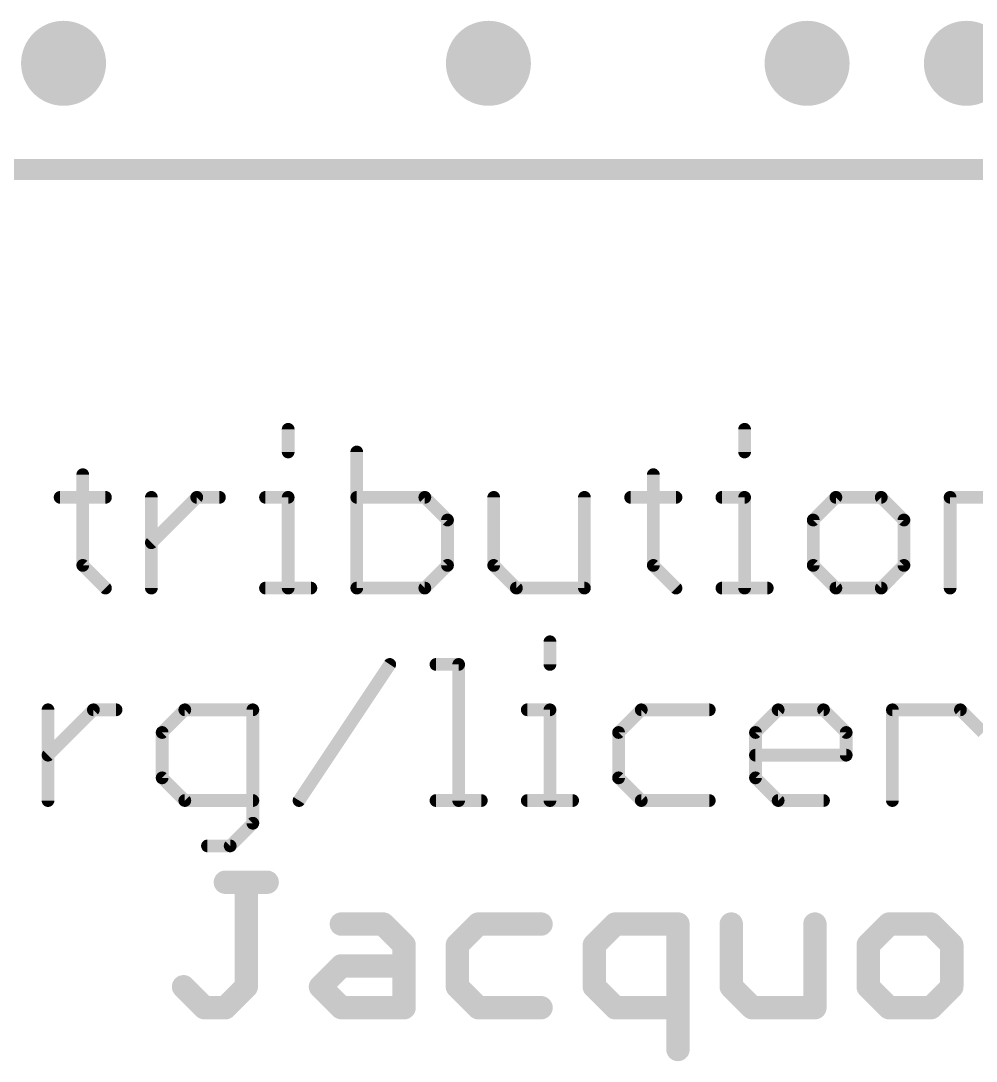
# Model space of a CAD drawing. Extents: x 0 to 108, y -11 to 121.
# Drawn here: x 59.81 to 71.24, y -10.66 to 1.78 of the extents above; entities that cross this region are included whole.
import ezdxf

# ---------------------------------------------------------------- set-up
doc = ezdxf.new("R2010")
doc.units = 0
for name, color, linetype in [('1', 12, 'CONTINUOUS'), ('18', 110, 'CONTINUOUS'), ('20', 53, 'CONTINUOUS'), ('51', 53, 'CONTINUOUS')]:
    doc.layers.add(name, color=color, linetype=linetype)

# ---------------------------------------------------------------- blocks, each defined once
blk = doc.blocks.new('ROUNDV')
at = {"const_width": 0.5}
blk.add_lwpolyline([(0, -0.25, 1), (0, 0.25, 1), (0, -0.25)], format="xyb", dxfattribs=at)

msp = doc.modelspace()

# ---------------------------------------------------------------- linework, layer by layer
at = {"layer": '1', "const_width": 0.254}
msp.add_lwpolyline([(53.34, 0), (85.09, 0)], dxfattribs=at)
at = {"layer": '20', "const_width": 0.2032}
msp.add_lwpolyline([(55.1361, 0), (76.944, 0)], dxfattribs=at)
at = {"layer": '51'}
for points, const_width in [([(63.0107, -3.1056), (63.0107, -3.3768)], 0.1524), ([(68.4679, -3.1056), (68.4679, -3.3768)], 0.1524), ([(63.831, -3.3768), (63.831, -5.0038)], 0.1524), ([(60.555, -3.648), (60.555, -4.7326)], 0.1524), ([(67.3765, -3.648), (67.3765, -4.7326)], 0.1524), ([(60.2838, -3.9191), (60.8262, -3.9191)], 0.1524), ([(61.3753, -5.0038), (61.3753, -3.9191)], 0.1524), ([(61.3753, -4.4615), (61.9176, -3.9191)], 0.1524), ([(61.9176, -3.9191), (62.1888, -3.9191)], 0.1524), ([(62.7396, -3.9191), (63.0107, -3.9191)], 0.1524), ([(63.0107, -3.9191), (63.0107, -5.0038)], 0.1524), ([(64.6445, -3.9191), (63.831, -3.9191)], 0.1524), ([(64.9157, -4.1903), (64.6445, -3.9191)], 0.1524), ([(65.4682, -3.9191), (65.4682, -4.7326)], 0.1524), ([(66.5528, -5.0038), (66.5528, -3.9191)], 0.1524), ([(67.1053, -3.9191), (67.6476, -3.9191)], 0.1524), ([(68.1967, -3.9191), (68.4679, -3.9191)], 0.1524), ([(68.4679, -3.9191), (68.4679, -5.0038)], 0.1524), ([(69.5593, -3.9191), (69.2882, -4.1903)], 0.1524), ([(70.1017, -3.9191), (69.5593, -3.9191)], 0.1524), ([(70.3728, -4.1903), (70.1017, -3.9191)], 0.1524), ([(70.9253, -5.0038), (70.9253, -3.9191)], 0.1524), ([(70.9253, -3.9191), (71.7388, -3.9191)], 0.1524), ([(64.9157, -4.7326), (64.9157, -4.1903)], 0.1524), ([(69.2882, -4.1903), (69.2882, -4.7326)], 0.1524), ([(70.3728, -4.7326), (70.3728, -4.1903)], 0.1524), ([(60.555, -4.7326), (60.8262, -5.0038)], 0.1524), ([(64.6445, -5.0038), (64.9157, -4.7326)], 0.1524), ([(65.4682, -4.7326), (65.7393, -5.0038)], 0.1524), ([(67.3765, -4.7326), (67.6476, -5.0038)], 0.1524), ([(69.2882, -4.7326), (69.5593, -5.0038)], 0.1524), ([(70.1017, -5.0038), (70.3728, -4.7326)], 0.1524), ([(62.7396, -5.0038), (63.2819, -5.0038)], 0.1524), ([(63.831, -5.0038), (64.6445, -5.0038)], 0.1524), ([(65.7393, -5.0038), (66.5528, -5.0038)], 0.1524), ([(68.1967, -5.0038), (68.7391, -5.0038)], 0.1524), ([(69.5593, -5.0038), (70.1017, -5.0038)], 0.1524), ([(66.1406, -5.6456), (66.1406, -5.9168)], 0.1524), ([(63.1408, -7.5438), (64.2255, -5.9168)], 0.1524), ([(64.778, -5.9168), (65.0491, -5.9168)], 0.1524), ([(65.0491, -5.9168), (65.0491, -7.5438)], 0.1524), ([(60.1394, -7.5438), (60.1394, -6.4591)], 0.1524), ([(60.1394, -7.0015), (60.6817, -6.4591)], 0.1524), ([(60.6817, -6.4591), (60.9529, -6.4591)], 0.1524), ([(61.7748, -6.4591), (61.5037, -6.7303)], 0.1524), ([(62.5883, -6.4591), (61.7748, -6.4591)], 0.1524), ([(62.5883, -7.815), (62.5883, -6.4591)], 0.1524), ([(65.8694, -6.4591), (66.1406, -6.4591)], 0.1524), ([(66.1406, -6.4591), (66.1406, -7.5438)], 0.1524), ([(67.232, -6.4591), (66.9609, -6.7303)], 0.1524), ([(68.0455, -6.4591), (67.232, -6.4591)], 0.1524), ([(68.598, -6.7303), (68.8692, -6.4591)], 0.1524), ([(68.8692, -6.4591), (69.4115, -6.4591)], 0.1524), ([(69.4115, -6.4591), (69.6827, -6.7303)], 0.1524), ([(70.2352, -7.5438), (70.2352, -6.4591)], 0.1524), ([(70.2352, -6.4591), (71.0487, -6.4591)], 0.1524), ([(71.0487, -6.4591), (71.3198, -6.7303)], 0.1524), ([(61.5037, -6.7303), (61.5037, -7.2726)], 0.1524), ([(66.9609, -6.7303), (66.9609, -7.2726)], 0.1524), ([(68.598, -7.2726), (68.598, -6.7303)], 0.1524), ([(69.6827, -6.7303), (69.6827, -7.0015)], 0.1524), ([(69.6827, -7.0015), (68.598, -7.0015)], 0.1524), ([(61.5037, -7.2726), (61.7748, -7.5438)], 0.1524), ([(66.9609, -7.2726), (67.232, -7.5438)], 0.1524), ([(68.8692, -7.5438), (68.598, -7.2726)], 0.1524), ([(61.7748, -7.5438), (62.5883, -7.5438)], 0.1524), ([(64.778, -7.5438), (65.3203, -7.5438)], 0.1524), ([(65.8694, -7.5438), (66.4117, -7.5438)], 0.1524), ([(67.232, -7.5438), (68.0455, -7.5438)], 0.1524), ([(69.4115, -7.5438), (68.8692, -7.5438)], 0.1524), ([(62.3172, -8.0861), (62.5883, -7.815)], 0.1524), ([(62.046, -8.0861), (62.3172, -8.0861)], 0.1524), ([(62.2597, -8.5204), (62.7597, -8.5204)], 0.2794), ([(62.5097, -9.7703), (62.5097, -8.5204)], 0.2794), ([(63.6469, -9.0204), (64.1469, -9.0204)], 0.2794), ([(64.1469, -9.0204), (64.3969, -9.2704)], 0.2794), ([(65.2841, -9.0204), (65.0341, -9.2704)], 0.2794), ([(66.034, -9.0204), (65.2841, -9.0204)], 0.2794), ([(66.9212, -9.0204), (66.6712, -9.2704)], 0.2794), ([(67.6712, -9.0204), (66.9212, -9.0204)], 0.2794), ([(67.6712, -10.5203), (67.6712, -9.0204)], 0.2794), ([(68.3084, -9.0204), (68.3084, -9.7703)], 0.2794), ([(69.3083, -10.0203), (69.3083, -9.0204)], 0.2794), ([(70.1955, -9.0204), (69.9456, -9.2704)], 0.2794), ([(70.6955, -9.0204), (70.1955, -9.0204)], 0.2794), ([(70.9455, -9.2704), (70.6955, -9.0204)], 0.2794), ([(64.3969, -9.2704), (64.3969, -10.0203)], 0.2794), ([(65.0341, -9.2704), (65.0341, -9.7703)], 0.2794), ([(66.6712, -9.2704), (66.6712, -9.7703)], 0.2794), ([(69.9456, -9.2704), (69.9456, -9.7703)], 0.2794), ([(70.9455, -9.7703), (70.9455, -9.2704)], 0.2794), ([(63.3969, -9.7703), (63.6469, -9.5203)], 0.2794), ([(63.6469, -9.5203), (64.3969, -9.5203)], 0.2794), ([(61.7598, -9.7703), (62.0098, -10.0203)], 0.2794), ([(62.2597, -10.0203), (62.5097, -9.7703)], 0.2794), ([(63.6469, -10.0203), (63.3969, -9.7703)], 0.2794), ([(65.0341, -9.7703), (65.2841, -10.0203)], 0.2794), ([(66.6712, -9.7703), (66.9212, -10.0203)], 0.2794), ([(68.3084, -9.7703), (68.5584, -10.0203)], 0.2794), ([(69.9456, -9.7703), (70.1955, -10.0203)], 0.2794), ([(70.6955, -10.0203), (70.9455, -9.7703)], 0.2794), ([(62.0098, -10.0203), (62.2597, -10.0203)], 0.2794), ([(64.3969, -10.0203), (63.6469, -10.0203)], 0.2794), ([(65.2841, -10.0203), (66.034, -10.0203)], 0.2794), ([(66.9212, -10.0203), (67.6712, -10.0203)], 0.2794), ([(68.5584, -10.0203), (69.3083, -10.0203)], 0.2794), ([(70.1955, -10.0203), (70.6955, -10.0203)], 0.2794)]:
    msp.add_lwpolyline(points, dxfattribs=dict(at, const_width=const_width))
for points, const_width in [([(63.0488, -3.1056, 1), (62.9726, -3.1056)], 0.0762), ([(68.506, -3.1056, 1), (68.4298, -3.1056)], 0.0762), ([(62.9726, -3.3768, 1), (63.0488, -3.3768)], 0.0762), ([(63.8691, -3.3768, 1), (63.7929, -3.3768)], 0.0762), ([(68.4298, -3.3768, 1), (68.506, -3.3768)], 0.0762), ([(60.5931, -3.648, 1), (60.5169, -3.648)], 0.0762), ([(67.4146, -3.648, 1), (67.3384, -3.648)], 0.0762), ([(60.2838, -3.881, 1), (60.2838, -3.9572)], 0.0762), ([(60.8262, -3.9572, 1), (60.8262, -3.881)], 0.0762), ([(61.4134, -3.9191, 1), (61.3372, -3.9191)], 0.0762), ([(61.9176, -3.881, 1), (61.9176, -3.9572)], 0.0762), ([(61.9445, -3.9461, 1), (61.8906, -3.8922)], 0.0762), ([(62.1888, -3.9572, 1), (62.1888, -3.881)], 0.0762), ([(62.7396, -3.881, 1), (62.7396, -3.9572)], 0.0762), ([(63.0488, -3.9191, 1), (62.9726, -3.9191)], 0.0762), ([(63.0107, -3.9572, 1), (63.0107, -3.881)], 0.0762), ([(63.831, -3.881, 1), (63.831, -3.9572)], 0.0762), ([(64.6714, -3.8922, 1), (64.6175, -3.9461)], 0.0762), ([(64.6445, -3.9572, 1), (64.6445, -3.881)], 0.0762), ([(65.5063, -3.9191, 1), (65.4301, -3.9191)], 0.0762), ([(66.5909, -3.9191, 1), (66.5147, -3.9191)], 0.0762), ([(67.1053, -3.881, 1), (67.1053, -3.9572)], 0.0762), ([(67.6476, -3.9572, 1), (67.6476, -3.881)], 0.0762), ([(68.1967, -3.881, 1), (68.1967, -3.9572)], 0.0762), ([(68.506, -3.9191, 1), (68.4298, -3.9191)], 0.0762), ([(68.4679, -3.9572, 1), (68.4679, -3.881)], 0.0762), ([(69.5593, -3.881, 1), (69.5593, -3.9572)], 0.0762), ([(69.5863, -3.9461, 1), (69.5324, -3.8922)], 0.0762), ([(70.1286, -3.8922, 1), (70.0747, -3.9461)], 0.0762), ([(70.1017, -3.9572, 1), (70.1017, -3.881)], 0.0762), ([(70.9634, -3.9191, 1), (70.8872, -3.9191)], 0.0762), ([(70.9253, -3.881, 1), (70.9253, -3.9572)], 0.0762), ([(64.9538, -4.1903, 1), (64.8776, -4.1903)], 0.0762), ([(64.8887, -4.2172, 1), (64.9426, -4.1634)], 0.0762), ([(69.3263, -4.1903, 1), (69.2501, -4.1903)], 0.0762), ([(69.2612, -4.1634, 1), (69.3151, -4.2172)], 0.0762), ([(70.4109, -4.1903, 1), (70.3347, -4.1903)], 0.0762), ([(70.3459, -4.2172, 1), (70.3998, -4.1634)], 0.0762), ([(61.3483, -4.4345, 1), (61.4022, -4.4884)], 0.0762), ([(60.5819, -4.7057, 1), (60.528, -4.7596)], 0.0762), ([(60.5169, -4.7326, 1), (60.5931, -4.7326)], 0.0762), ([(64.8776, -4.7326, 1), (64.9538, -4.7326)], 0.0762), ([(64.9426, -4.7596, 1), (64.8887, -4.7057)], 0.0762), ([(65.4951, -4.7057, 1), (65.4412, -4.7596)], 0.0762), ([(65.4301, -4.7326, 1), (65.5063, -4.7326)], 0.0762), ([(67.4034, -4.7057, 1), (67.3495, -4.7596)], 0.0762), ([(67.3384, -4.7326, 1), (67.4146, -4.7326)], 0.0762), ([(69.3151, -4.7057, 1), (69.2612, -4.7596)], 0.0762), ([(69.2501, -4.7326, 1), (69.3263, -4.7326)], 0.0762), ([(70.3347, -4.7326, 1), (70.4109, -4.7326)], 0.0762), ([(70.3998, -4.7596, 1), (70.3459, -4.7057)], 0.0762), ([(60.7992, -5.0307, 1), (60.8531, -4.9769)], 0.0762), ([(61.3372, -5.0038, 1), (61.4134, -5.0038)], 0.0762), ([(62.7396, -4.9657, 1), (62.7396, -5.0419)], 0.0762), ([(62.9726, -5.0038, 1), (63.0488, -5.0038)], 0.0762), ([(63.2819, -5.0419, 1), (63.2819, -4.9657)], 0.0762), ([(63.831, -4.9657, 1), (63.831, -5.0419)], 0.0762), ([(63.7929, -5.0038, 1), (63.8691, -5.0038)], 0.0762), ([(64.6176, -4.9769, 1), (64.6714, -5.0307)], 0.0762), ([(64.6445, -5.0419, 1), (64.6445, -4.9657)], 0.0762), ([(65.7393, -4.9657, 1), (65.7393, -5.0419)], 0.0762), ([(65.7124, -5.0307, 1), (65.7663, -4.9769)], 0.0762), ([(66.5147, -5.0038, 1), (66.5909, -5.0038)], 0.0762), ([(66.5528, -5.0419, 1), (66.5528, -4.9657)], 0.0762), ([(67.6207, -5.0307, 1), (67.6746, -4.9769)], 0.0762), ([(68.1967, -4.9657, 1), (68.1967, -5.0419)], 0.0762), ([(68.4298, -5.0038, 1), (68.506, -5.0038)], 0.0762), ([(68.7391, -5.0419, 1), (68.7391, -4.9657)], 0.0762), ([(69.5593, -4.9657, 1), (69.5593, -5.0419)], 0.0762), ([(69.5324, -5.0307, 1), (69.5863, -4.9769)], 0.0762), ([(70.0747, -4.9769, 1), (70.1286, -5.0307)], 0.0762), ([(70.1017, -5.0419, 1), (70.1017, -4.9657)], 0.0762), ([(70.8872, -5.0038, 1), (70.9634, -5.0038)], 0.0762), ([(66.1787, -5.6456, 1), (66.1025, -5.6456)], 0.0762), ([(64.2572, -5.9379, 1), (64.1938, -5.8957)], 0.0762), ([(64.778, -5.8787, 1), (64.778, -5.9549)], 0.0762), ([(65.0872, -5.9168, 1), (65.011, -5.9168)], 0.0762), ([(65.0491, -5.9549, 1), (65.0491, -5.8787)], 0.0762), ([(66.1025, -5.9168, 1), (66.1787, -5.9168)], 0.0762), ([(60.1775, -6.4591, 1), (60.1013, -6.4591)], 0.0762), ([(60.6817, -6.421, 1), (60.6817, -6.4972)], 0.0762), ([(60.7086, -6.4861, 1), (60.6548, -6.4322)], 0.0762), ([(60.9529, -6.4972, 1), (60.9529, -6.421)], 0.0762), ([(61.7748, -6.421, 1), (61.7748, -6.4972)], 0.0762), ([(61.8018, -6.4861, 1), (61.7479, -6.4322)], 0.0762), ([(62.6264, -6.4591, 1), (62.5502, -6.4591)], 0.0762), ([(62.5883, -6.4972, 1), (62.5883, -6.421)], 0.0762), ([(65.8694, -6.421, 1), (65.8694, -6.4972)], 0.0762), ([(66.1787, -6.4591, 1), (66.1025, -6.4591)], 0.0762), ([(66.1406, -6.4972, 1), (66.1406, -6.421)], 0.0762), ([(67.232, -6.421, 1), (67.232, -6.4972)], 0.0762), ([(67.259, -6.4861, 1), (67.2051, -6.4322)], 0.0762), ([(68.0455, -6.4972, 1), (68.0455, -6.421)], 0.0762), ([(68.8692, -6.421, 1), (68.8692, -6.4972)], 0.0762), ([(68.8961, -6.4861, 1), (68.8422, -6.4322)], 0.0762), ([(69.4384, -6.4322, 1), (69.3846, -6.4861)], 0.0762), ([(69.4115, -6.4972, 1), (69.4115, -6.421)], 0.0762), ([(70.2733, -6.4591, 1), (70.1971, -6.4591)], 0.0762), ([(70.2352, -6.421, 1), (70.2352, -6.4972)], 0.0762), ([(71.0756, -6.4322, 1), (71.0217, -6.4861)], 0.0762), ([(71.0487, -6.4972, 1), (71.0487, -6.421)], 0.0762), ([(61.5418, -6.7303, 1), (61.4656, -6.7303)], 0.0762), ([(61.4767, -6.7034, 1), (61.5306, -6.7572)], 0.0762), ([(66.999, -6.7303, 1), (66.9228, -6.7303)], 0.0762), ([(66.9339, -6.7034, 1), (66.9878, -6.7572)], 0.0762), ([(68.6361, -6.7303, 1), (68.5599, -6.7303)], 0.0762), ([(68.5711, -6.7034, 1), (68.625, -6.7572)], 0.0762), ([(69.7208, -6.7303, 1), (69.6446, -6.7303)], 0.0762), ([(69.6557, -6.7572, 1), (69.7096, -6.7034)], 0.0762), ([(60.1124, -6.9745, 1), (60.1663, -7.0284)], 0.0762), ([(68.598, -6.9634, 1), (68.598, -7.0396)], 0.0762), ([(69.6446, -7.0015, 1), (69.7208, -7.0015)], 0.0762), ([(69.6827, -7.0396, 1), (69.6827, -6.9634)], 0.0762), ([(61.5306, -7.2457, 1), (61.4767, -7.2996)], 0.0762), ([(66.9878, -7.2457, 1), (66.9339, -7.2996)], 0.0762), ([(68.625, -7.2457, 1), (68.5711, -7.2996)], 0.0762), ([(61.4656, -7.2726, 1), (61.5418, -7.2726)], 0.0762), ([(66.9228, -7.2726, 1), (66.999, -7.2726)], 0.0762), ([(68.5599, -7.2726, 1), (68.6361, -7.2726)], 0.0762), ([(60.1013, -7.5438, 1), (60.1775, -7.5438)], 0.0762), ([(61.7748, -7.5057, 1), (61.7748, -7.5819)], 0.0762), ([(61.7479, -7.5707, 1), (61.8018, -7.5169)], 0.0762), ([(62.5883, -7.5819, 1), (62.5883, -7.5057)], 0.0762), ([(63.1091, -7.5227, 1), (63.1725, -7.5649)], 0.0762), ([(64.778, -7.5057, 1), (64.778, -7.5819)], 0.0762), ([(65.011, -7.5438, 1), (65.0872, -7.5438)], 0.0762), ([(65.3203, -7.5819, 1), (65.3203, -7.5057)], 0.0762), ([(65.8694, -7.5057, 1), (65.8694, -7.5819)], 0.0762), ([(66.1025, -7.5438, 1), (66.1787, -7.5438)], 0.0762), ([(66.4117, -7.5819, 1), (66.4117, -7.5057)], 0.0762), ([(67.232, -7.5057, 1), (67.232, -7.5819)], 0.0762), ([(67.2051, -7.5707, 1), (67.259, -7.5169)], 0.0762), ([(68.0455, -7.5819, 1), (68.0455, -7.5057)], 0.0762), ([(68.8692, -7.5057, 1), (68.8692, -7.5819)], 0.0762), ([(68.8422, -7.5707, 1), (68.8961, -7.5169)], 0.0762), ([(69.4115, -7.5819, 1), (69.4115, -7.5057)], 0.0762), ([(70.1971, -7.5438, 1), (70.2733, -7.5438)], 0.0762), ([(62.5502, -7.815, 1), (62.6264, -7.815)], 0.0762), ([(62.6153, -7.8419, 1), (62.5614, -7.788)], 0.0762), ([(62.046, -8.048, 1), (62.046, -8.1242)], 0.0762), ([(62.2902, -8.0592, 1), (62.3441, -8.1131)], 0.0762), ([(62.3172, -8.1242, 1), (62.3172, -8.048)], 0.0762), ([(62.2597, -8.4506, 1), (62.2597, -8.5903)], 0.1397), ([(62.5796, -8.5204, 1), (62.4399, -8.5204)], 0.1397), ([(62.7597, -8.5903, 1), (62.7597, -8.4506)], 0.1397), ([(63.6469, -8.9505, 1), (63.6469, -9.0902)], 0.1397), ([(64.1963, -8.971, 1), (64.0975, -9.0698)], 0.1397), ([(64.1469, -9.0902, 1), (64.1469, -8.9505)], 0.1397), ([(65.2841, -8.9505, 1), (65.2841, -9.0902)], 0.1397), ([(65.3335, -9.0698, 1), (65.2347, -8.971)], 0.1397), ([(66.034, -9.0902, 1), (66.034, -8.9505)], 0.1397), ([(66.9212, -8.9505, 1), (66.9212, -9.0902)], 0.1397), ([(66.9706, -9.0698, 1), (66.8718, -8.971)], 0.1397), ([(67.741, -9.0204, 1), (67.6013, -9.0204)], 0.1397), ([(67.6712, -9.0902, 1), (67.6712, -8.9505)], 0.1397), ([(68.3783, -9.0204, 1), (68.2386, -9.0204)], 0.1397), ([(69.3782, -9.0204, 1), (69.2385, -9.0204)], 0.1397), ([(70.1955, -8.9505, 1), (70.1955, -9.0902)], 0.1397), ([(70.2449, -9.0698, 1), (70.1461, -8.971)], 0.1397), ([(70.7449, -8.971, 1), (70.6461, -9.0698)], 0.1397), ([(70.6955, -9.0902, 1), (70.6955, -8.9505)], 0.1397), ([(64.4667, -9.2704, 1), (64.327, -9.2704)], 0.1397), ([(64.3475, -9.3198, 1), (64.4462, -9.221)], 0.1397), ([(65.1039, -9.2704, 1), (64.9642, -9.2704)], 0.1397), ([(64.9847, -9.221, 1), (65.0835, -9.3198)], 0.1397), ([(66.7411, -9.2704, 1), (66.6014, -9.2704)], 0.1397), ([(66.6219, -9.221, 1), (66.7206, -9.3198)], 0.1397), ([(70.0154, -9.2704, 1), (69.8757, -9.2704)], 0.1397), ([(69.8962, -9.221, 1), (69.995, -9.3198)], 0.1397), ([(71.0153, -9.2704, 1), (70.8756, -9.2704)], 0.1397), ([(70.8961, -9.3198, 1), (70.9949, -9.221)], 0.1397), ([(63.6469, -9.4505, 1), (63.6469, -9.5902)], 0.1397), ([(63.6963, -9.5697, 1), (63.5975, -9.4709)], 0.1397), ([(64.3969, -9.5902, 1), (64.3969, -9.4505)], 0.1397), ([(61.8092, -9.7209, 1), (61.7104, -9.8197)], 0.1397), ([(62.4399, -9.7703, 1), (62.5796, -9.7703)], 0.1397), ([(62.5591, -9.8197, 1), (62.4603, -9.7209)], 0.1397), ([(63.4463, -9.7209, 1), (63.3475, -9.8197)], 0.1397), ([(63.3475, -9.7209, 1), (63.4463, -9.8197)], 0.1397), ([(65.0835, -9.7209, 1), (64.9847, -9.8197)], 0.1397), ([(64.9642, -9.7703, 1), (65.1039, -9.7703)], 0.1397), ([(66.6014, -9.7703, 1), (66.7411, -9.7703)], 0.1397), ([(66.7206, -9.7209, 1), (66.6219, -9.8197)], 0.1397), ([(68.3578, -9.7209, 1), (68.259, -9.8197)], 0.1397), ([(68.2386, -9.7703, 1), (68.3783, -9.7703)], 0.1397), ([(69.8757, -9.7703, 1), (70.0154, -9.7703)], 0.1397), ([(69.995, -9.7209, 1), (69.8962, -9.8197)], 0.1397), ([(70.8756, -9.7703, 1), (71.0153, -9.7703)], 0.1397), ([(70.9949, -9.8197, 1), (70.8961, -9.7209)], 0.1397), ([(62.0098, -9.9505, 1), (62.0098, -10.0902)], 0.1397), ([(61.9604, -10.0697, 1), (62.0591, -9.9709)], 0.1397), ([(62.2103, -9.9709, 1), (62.3091, -10.0697)], 0.1397), ([(62.2597, -10.0902, 1), (62.2597, -9.9505)], 0.1397), ([(63.6469, -9.9505, 1), (63.6469, -10.0902)], 0.1397), ([(63.5975, -10.0697, 1), (63.6963, -9.9709)], 0.1397), ([(64.3969, -10.0902, 1), (64.3969, -9.9505)], 0.1397), ([(65.2841, -9.9505, 1), (65.2841, -10.0902)], 0.1397), ([(65.2347, -10.0697, 1), (65.3335, -9.9709)], 0.1397), ([(66.034, -10.0902, 1), (66.034, -9.9505)], 0.1397), ([(66.9212, -9.9505, 1), (66.9212, -10.0902)], 0.1397), ([(66.8718, -10.0697, 1), (66.9706, -9.9709)], 0.1397), ([(67.6712, -10.0902, 1), (67.6712, -9.9505)], 0.1397), ([(68.5584, -9.9505, 1), (68.5584, -10.0902)], 0.1397), ([(68.509, -10.0697, 1), (68.6078, -9.9709)], 0.1397), ([(69.3083, -10.0902, 1), (69.3083, -9.9505)], 0.1397), ([(70.1955, -9.9505, 1), (70.1955, -10.0902)], 0.1397), ([(70.1461, -10.0697, 1), (70.2449, -9.9709)], 0.1397), ([(70.6461, -9.9709, 1), (70.7449, -10.0697)], 0.1397), ([(70.6955, -10.0902, 1), (70.6955, -9.9505)], 0.1397), ([(64.327, -10.0203, 1), (64.4667, -10.0203)], 0.1397), ([(69.2385, -10.0203, 1), (69.3782, -10.0203)], 0.1397), ([(67.6013, -10.5203, 1), (67.741, -10.5203)], 0.1397)]:
    msp.add_lwpolyline(points, format="xyb", dxfattribs=dict(at, const_width=const_width))

# ---------------------------------------------------------------- block references
at = {"layer": '18', "xscale": 1.016, "yscale": 1.016}
for p in [(60.325, 1.27), (60.325, 1.27), (65.405, 1.27), (65.405, 1.27), (69.215, 1.27), (69.215, 1.27), (71.12, 1.27), (71.12, 1.27)]:
    msp.add_blockref('ROUNDV', p, dxfattribs=at)

doc.saveas('drawing.dxf')
